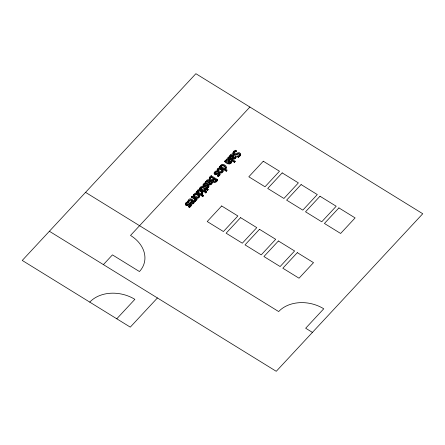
<?xml version="1.0" encoding="UTF-8"?>
<svg xmlns="http://www.w3.org/2000/svg" width="445" height="445" viewBox="0 0 445 445"><rect width="100%" height="100%" fill="white"/><g stroke="black" fill="none" stroke-linecap="round" stroke-linejoin="round"><path stroke-width="0.67" d="M212.716 180.197C211.803 183.59 216.915 182.967 217.499 180.286L217.644 179.669L211.225 175.708C207.96 176.932 209.456 181.699 212.677 180.181C212.905 183.207 216.96 181.86 217.644 179.669M194.382 195.678C194.777 193.519 197.892 194.916 198.531 196.245A1.335 1.024 13.1 0 1 198.503 196.996M202.742 193.013L202.597 193.747A2.659 2.041 13.1 0 1 201.251 194.726M226.26 167.709L226.121 168.449A2.659 2.041 13.1 0 1 224.769 169.423M210.073 179.101L211.381 176.771L213.75 178.234L213.611 178.851L211.236 177.388M239.532 155.416L239.471 154.587L238.331 154.02L235.7 155.249L233.519 154.654L232.891 153.653L232.93 152.88L234.37 151.317M186.249 204.622L186.327 203.721C186.288 202.909 188.93 201.563 188.213 202.948L186.939 203.376L186.182 204.338M187.334 202.358L187.473 201.741C189.331 203.91 188.891 197.491 192.095 200.217L189.715 203.237C191.139 204.995 195.105 203.977 193.82 201.446M189.859 202.62C199.772 206.363 189.603 193.052 187.745 201.919L187.968 201.223M188.63 202.464L188.808 201.813M191.144 205.05L191.144 205.94L190.121 207.053L189.414 207.387L188.547 206.853L188.719 206.207L190.226 205.479L190.438 204.611C188.98 203.543 186.372 206.83 185.498 203.921A2.236 1.713 13.1 0 1 185.726 202.981L187.473 201.741M194.865 200.45L194.966 199.449L191.545 197.335L192.229 196.134L197.046 199.11L196.362 200.311L195.644 199.866L195.789 199.249L196.506 199.694L196.362 200.311M189.414 207.387L189.553 206.775L191.133 205.623L191.144 204.166L189.659 203.393L187.223 204.416L186.394 204.005M192.229 196.134L191.545 197.335M189.787 206.352L190.438 204.611M191.294 202.592L192.718 200.6L193.408 201.474L193.319 202.175L192.429 202.814L191.011 202.436L192.718 200.6M196.084 192.457L196.768 191.255L197.263 191.556L197.358 190.471L197.897 189.887A1.88 1.441 13.1 0 1 199.11 189.598C200.773 189.809 203.348 191.116 202.742 193.136A2.659 2.041 13.1 0 1 201.39 194.109L203.476 195.394L202.792 196.595L196.084 192.457L196.768 191.255M195.644 199.866L195.683 200.767L195.166 201.546L194.326 201.029L195.105 198.832L191.689 196.718M194.966 199.449L195.105 198.832M195.166 201.546L195.789 199.249M197.797 192.596L198.459 190.566A1.079 0.829 13.1 0 1 199.277 190.399C200.979 190.388 203.321 192.952 200.717 193.692L197.942 191.979M206.135 189.798L207.52 190.649L207.659 190.037L206.28 189.181L205.134 190.872L200.05 187.723L199.505 188.307L199.366 188.925L204.177 191.901L204.867 190.699L204.177 191.901M199.905 188.341L200.05 187.723M207.52 190.649L208.204 189.453L206.819 188.597L207.186 188.202L206.513 187.784L206.146 188.179C204.878 186.772 200.795 184.564 200.361 187.923L200.823 187.195M201.235 187.757L201.09 188.374L202.163 187.473L205.462 189.381L204.461 190.454L205.607 188.763L202.303 186.856L201.235 187.757L200.506 187.306M205.023 183.329L205.167 182.711L206.074 183.273L205.935 183.891L203.977 185.003M205.295 182.545L205.979 181.349L206.491 181.666L206.897 180.136L208.015 179.658L209.072 179.858L210.112 180.709L210.224 181.532L209.306 183.401L210.641 183.423L211.631 181.849L212.46 182.361C211.837 186.438 207.092 184.886 205.295 182.545L205.979 181.349M202.792 196.595L203.476 195.394M205.902 183.924L206.074 183.273M205.134 190.872L206.28 189.181M205.462 189.381L205.607 188.763M205.089 191.823L204.95 192.44L205.79 192.958L206.552 191.673L205.712 191.155L205.089 191.823L205.935 192.34L205.79 192.958M208.911 186.31L208.683 187.212L207.809 188.024L207.103 188.363L206.235 187.829L206.408 187.178L207.915 186.455L208.132 185.582C206.675 184.514 204.066 187.807 203.193 184.892A2.236 1.713 13.1 0 1 203.415 183.957L205.167 182.711M205.568 191.773L205.712 191.155M206.369 188.402L206.513 187.784M207.042 188.819L207.248 187.745L208.594 186.889L209.055 185.693L208.616 184.898L207.348 184.369L204.917 185.387L204.083 184.981L204.355 184.058L206.046 183.307M207.776 187.072L208.132 185.582M211.08 176.326L211.225 175.708M211.631 181.849L210.496 184.035M209.845 177.65C207.798 179.285 210.646 182.049 212.538 180.798L212.677 180.181M214.318 179.291L214.462 178.673L216.342 179.836L216.198 180.453L214.318 179.291L213.316 180.442M214.952 173.394L215.708 172.438L216.976 172.009L217.149 171.358L216.242 170.797L214.49 172.043A2.236 1.713 13.1 0 0 214.268 172.983C215.141 175.892 217.75 172.599 219.207 173.667L219.279 173.951C219.407 175.241 216.131 175.018 218.323 175.831L220.058 174.384L219.691 172.988L218.423 172.454L215.992 173.478L215.158 173.066L215.43 172.148L217.149 171.358M219.913 174.106L219.913 175.002L218.884 176.114L218.178 176.448L217.31 175.914L217.483 175.263M219.608 167.153L220.292 165.952L220.787 166.258L220.881 165.173L221.415 164.589A1.88 1.441 13.1 0 1 222.634 164.3C224.297 164.511 226.872 165.818 226.266 167.832A2.659 2.041 13.1 0 1 224.914 168.805L227 170.096L226.316 171.297L219.608 167.153L220.292 165.952M218.178 176.448L218.323 175.831M218.851 175.158L219.207 173.667M221.321 167.292L221.983 165.262A1.079 0.829 13.1 0 1 222.8 165.095C224.503 165.089 226.844 167.648 224.241 168.394L221.465 166.675M224.697 161.674L225.381 160.478L225.899 160.795L226.299 159.266L227.417 158.787L228.474 158.987L229.514 159.838L229.626 160.662L228.708 162.531L230.043 162.553L231.038 160.979L231.862 161.49C231.239 165.573 226.499 164.016 224.697 161.674L225.381 160.478M227.979 157.68L227.84 158.298L234.548 162.442L235.233 161.24L228.524 157.096L227.979 157.68L234.693 161.824L234.548 162.442M228.38 157.714L228.524 157.096M229.297 156.267L229.153 156.885C230.949 159.221 235.694 160.779 236.317 156.696L235.494 156.189L234.498 157.758L233.008 157.641L234.103 155.439L233.263 154.37L232.212 154.003L230.977 154.287L230.438 154.921L230.349 156L229.837 155.683L229.297 156.267C231.077 158.031 235.099 160.356 236.317 156.696M229.692 156.301L229.837 155.683M226.316 171.297L227 170.096M231.022 156.417L232.362 157.241C235.127 154.882 229.998 153.759 230.883 157.035C230.254 155.455 232.952 154.743 233.058 156.406M231.038 160.979L230.86 161.63M235.344 150.877L235.488 150.26L236.556 150.916L236.373 151.578L234.604 152.168L233.87 152.991M235.494 156.189L235.049 157.536M240.528 154.821A2.486 1.908 13.1 0 1 240.461 155.561L238.325 157.385L237.302 156.751L237.491 156.089L239.388 155.233L239.616 153.97C237.853 152.129 235.967 155.984 234.009 154.298C231.901 153.13 233.681 150.549 235.488 150.26M238.325 157.385L238.47 156.768L240.606 154.943A2.486 1.908 13.1 0 0 240.573 153.837C238.965 150.516 236.022 154.999 234.092 153.241L234.354 151.879L236.556 150.916M206.33 181.605L206.753 180.753M225.732 160.734L226.377 159.694M230.187 155.939L230.833 154.899M226.405 161.157C226.511 159.883 228.608 159.95 228.602 161.201M197.102 191.428L197.752 190.505M220.625 166.124L220.981 165.451M197.814 191.917L198.314 191.183A1.079 0.829 13.1 0 1 199.138 191.016C200.211 191.261 202.486 192.318 201.546 193.703M221.337 166.614L221.838 165.879A1.079 0.829 13.1 0 1 222.656 165.712C223.735 165.963 226.01 167.014 225.07 168.405M193.681 194.882C192.824 197.563 197.786 199.722 199.299 197.302A2.336 1.791 13.1 0 0 199.41 196.123L199.215 195.711M193.174 202.792L193.263 202.091L192.574 201.218M212.46 182.361C211.242 186.016 207.22 183.69 205.44 181.927M231.862 161.49C230.643 165.145 226.622 162.82 224.842 161.057M209.695 183.001L210.101 181.716L209.69 180.97M208.777 182.951C210.201 181.783 207.782 180.175 207.103 181.71M228.179 162.08L228.53 161.49M232.635 157.291L232.985 156.696M230.599 162.33L229.898 163.17M228.407 163.054L229.347 161.696L229.375 160.456M232.863 158.259L233.797 156.901L233.831 155.661M188.152 200.851L188.847 200.117M203.549 184.23L203.27 184.575A2.236 1.713 13.1 0 0 203.048 185.509C203.921 188.424 206.53 185.131 207.987 186.199M214.624 172.315L214.351 172.66A2.236 1.713 13.1 0 0 214.123 173.6C214.996 176.509 217.605 173.216 219.062 174.284M103.396 264.608L112.44 254.879L139.446 271.55A32.858 25.17 13.1 0 0 130.524 235.427L249.895 107.034M211.381 176.771C208.16 178.634 212.721 181.326 213.75 178.234M188.691 206.235L189.553 206.775M206.408 187.178L207.248 187.745M214.462 178.673C211.597 180.264 215.452 182.567 216.342 179.836M188.547 206.853L189.014 206.725M206.235 187.829L206.703 187.695M217.31 175.914L217.777 175.781M194.326 201.029L194.682 200.706M196.506 199.694L197.046 199.11M237.491 156.089L238.47 156.768M237.302 156.751L237.841 156.618M207.659 190.037L208.204 189.453M205.935 192.34L206.552 191.673M234.693 161.824L235.233 161.24M116.779 318.792L134.868 299.34A32.858 25.17 13.1 0 0 89.773 302.122M157.413 297.95L130.285 327.131L22.25 260.442L195.878 73.692L422.75 213.739L276.25 371.308L49.378 231.261M186.199 202.942L185.582 203.599A2.236 1.713 13.1 0 0 185.359 204.539C186.233 207.448 188.836 204.155 190.293 205.228M217.833 168.905C215.007 171.392 221.221 174.846 222.823 172.004A2.336 1.791 13.1 0 0 222.934 170.824L222.739 170.407M193.948 194.526L194.309 194.209M188.063 204.55L188.485 204.283M191.951 200.834C190.677 199.722 188.407 200.634 188.663 202.431M219.752 166.536L226.461 170.68M204.605 189.837L205.279 190.254M199.505 188.307L204.322 191.283M196.228 191.84L202.937 195.978M194.465 200.411L195.311 200.929M187.89 201.301L188.775 201.846M85.551 192.357L278.665 311.561A32.858 25.17 13.1 0 1 323.76 308.78L305.671 328.232L312.423 332.404M239.977 153.831L240.244 154.126M202.147 191.806L202.453 192.212M233.792 153.447L233.948 153.859M217.983 170.635C217.777 168.227 221.515 169.456 222.055 170.947A1.335 1.024 13.1 0 1 222.116 171.459M194.532 194.81L195.005 195.861L197.374 197.029A1.324 1.018 13.1 0 0 198.253 196.812L198.648 196.384A1.335 1.024 13.1 0 0 198.676 195.628C197.958 194.398 195.349 192.98 194.532 194.81M218.056 169.506L218.528 170.557L220.898 171.731A1.324 1.018 13.1 0 0 221.771 171.509L222.172 171.08A1.335 1.024 13.1 0 0 222.2 170.329C221.482 169.094 218.873 167.682 218.056 169.506M193.67 194.643C193.592 197.168 197.925 198.982 199.443 196.684A2.336 1.791 13.1 0 0 199.555 195.505C198.665 193.414 194.754 192.023 193.67 194.643M217.193 169.339C217.115 171.865 221.443 173.678 222.967 171.386A2.336 1.791 13.1 0 0 223.079 170.207C222.189 168.115 218.278 166.725 217.193 169.339M209.345 181.449L208.505 182.906L207.164 182.077C206.541 180.498 209.233 179.791 209.345 181.449M228.747 160.584L227.907 162.036L226.566 161.212C225.943 159.627 228.635 158.921 228.747 160.584M221.682 205.968L207.209 221.527L223.418 231.534L237.886 215.97L221.682 205.968M263.279 161.224L248.811 176.787L265.014 186.789L279.482 171.225L263.279 161.224M240.584 217.638L226.116 233.197L242.325 243.204L256.793 227.64L240.584 217.638M282.186 172.894L267.718 188.458L283.921 198.459L298.389 182.895L282.186 172.894M259.491 229.309L245.023 244.872L261.226 254.874L275.7 239.31L259.491 229.309M301.093 184.564L286.619 200.128L302.828 210.129L317.296 194.565L301.093 184.564M278.398 240.979L263.93 256.543L280.133 266.544L294.601 250.98L278.398 240.979M319.994 196.234L305.526 211.798L321.735 221.799L336.203 206.241L319.994 196.234M297.305 252.649L282.836 268.213L299.04 278.214L313.508 262.65L297.305 252.649M338.901 207.904L324.433 223.468L340.636 233.469L355.11 217.911L338.901 207.904"/></g></svg>
